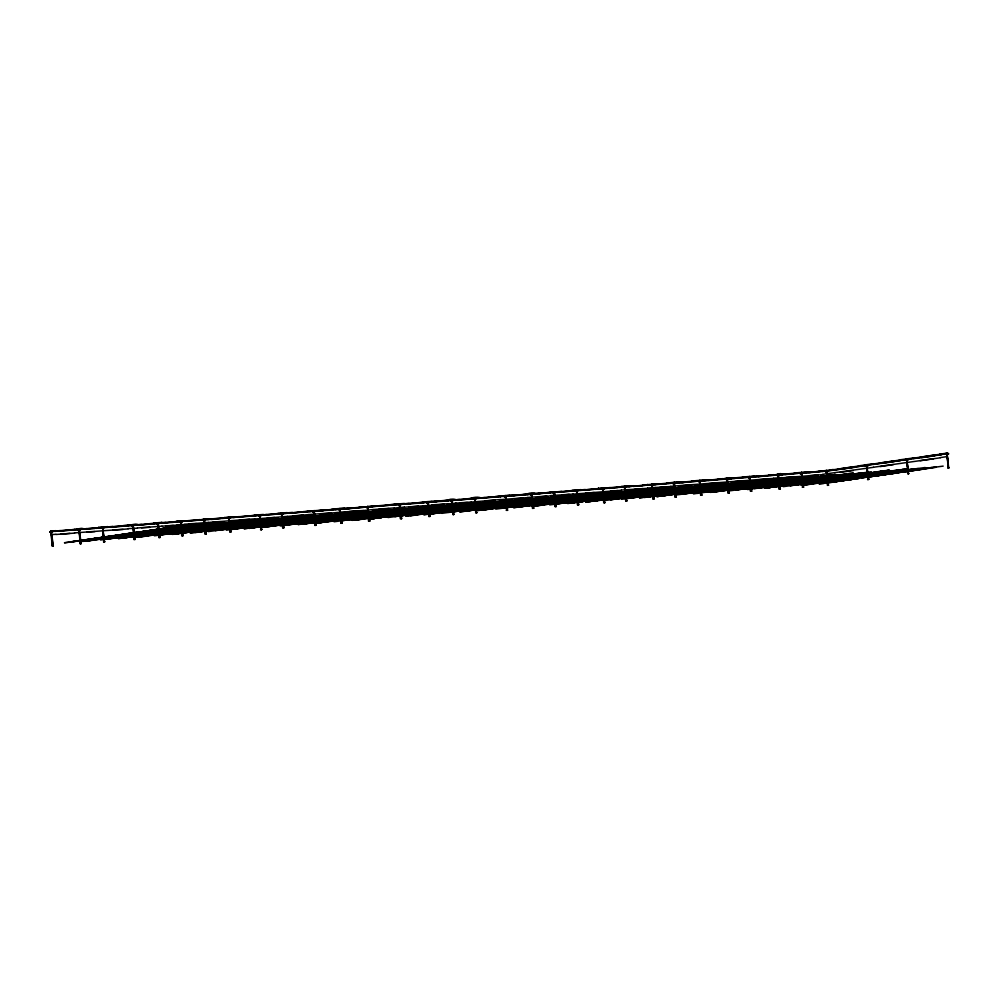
<?xml version="1.0" encoding="UTF-8"?>
<svg xmlns="http://www.w3.org/2000/svg" width="999" height="999" viewBox="0 0 999 999"><rect width="100%" height="100%" fill="white"/><g stroke="black" fill="none" stroke-linecap="round" stroke-linejoin="round"><path stroke-width="1.5" d="M55.894 531.356L55.857 530.681L51.136 531.056L52.023 545.953L53.334 545.816L52.348 545.791L51.011 531.168L52.972 545.729M49.987 532.317C56.031 531.73 48.189 531.58 50.312 532.292M52.135 532.017L52.26 531.268L52.572 531.98M54.895 531.381L98.714 527.622M60.464 530.644L51.011 531.168M59.553 531.143L69.843 530.269M61.538 530.856L50.15 531.568M69.755 529.882L86.913 528.646M74.388 529.32C73.714 530.581 81.106 527.484 83.017 528.558L83.067 529.233M80.045 529.283L80.132 529.82M77.847 529.745L80.457 529.795L78.272 529.707M82.068 529.258L127.997 525.337M86.001 529.07L94.843 528.508M87.987 528.783L70.767 530.132M98.664 527.422L107.73 526.623L107.78 527.31M104.233 541.733L102.66 527.022L103.796 541.77L104.77 541.658M102.685 527.122L104.433 541.708M55.932 534.278L51.249 534.64M95.804 528.371L113.836 526.773M98.801 528.084L98.714 527.335M101.448 528.296C108.304 526.461 99.288 529.445 101.786 527.522M103.534 527.26L103.671 527.584M106.768 527.322L153.908 523.576M112.775 526.448L94.843 528.034M60.589 534.228L69.918 533.391M111.851 527.235L123.014 526.223M127.984 525.037C126.91 526.51 135.539 523.214 137.238 524.325L137.3 525.074M74.513 532.904L128.122 528.921M134.853 539.323L132.892 524.762L134.228 539.385L135.215 539.423L133.903 539.56L133.067 524.65M123.951 526.161L142.432 524.537M134.141 524.862L134.041 525.062M87.05 532.055L94.917 531.618M134.303 525.187L131.868 525.924L134.403 525.174M141.371 524.4L122.889 525.649M136.289 525.224L154.907 523.563M140.447 524.999L149.763 524.025M149.675 523.638L165.672 522.302M153.883 523.226L153.933 523.701M159.803 537.375L157.842 522.814L159.166 537.437L160.152 537.474L158.841 537.612L157.992 522.777M150.687 523.976L166.633 522.639M156.968 523.214L157.043 523.389M158.978 522.927L158.953 523.663L159.091 522.914M112.899 530.032L123.102 529.42M159.241 523.239L156.818 523.976L159.353 523.226M160.876 523.089L200.237 519.605M161.788 522.402L161.888 523.076M164.71 522.927L173.364 522.365M173.314 521.815L188.649 520.704M177.035 521.291L184.827 521.153M180.869 520.991L183.042 535.676L182.055 535.651L181.044 520.991L182.68 535.589M177.16 521.878L177.073 521.203M181.968 521.128L181.843 521.878M128.059 528.633L137.375 528.196M179.658 521.79L182.268 521.84L180.082 521.753M183.804 521.216L224.675 517.782M137.375 527.984L161.963 526.198M141.496 527.797L149.825 527.335M189.66 520.841L174.238 522.052M196.341 520.104L212.337 518.843M204.033 519.18L205.419 533.816L206.206 533.878L205.22 533.841L204.208 519.18L205.844 533.778M196.353 520.467L187.675 521.228M197.402 520.342L213.349 519.18M200.237 519.867L208.192 518.781L208.242 519.455M205.032 519.33L205.007 520.067L205.132 519.318M205.294 519.642L202.859 520.379L205.095 519.505M203.147 519.955L205.394 519.63M207.243 519.468L225.637 517.907M165.784 525.998L173.389 525.486M203.297 520.342L203.022 519.617L203.184 520.354L205.444 520.029M220.604 518.119L239.136 516.645M211.376 519.468L220.604 518.681M224.625 517.569L233.966 516.758L234.003 517.445M228.796 517.17L230.944 531.943L229.957 531.905L228.946 517.245L230.582 531.843M177.198 524.787L184.902 524.487M224.725 518.256L224.663 517.482M227.76 517.682L228.034 518.406L227.834 517.669M229.87 517.382L229.745 518.131L229.77 517.395M184.84 524.2L208.329 522.44M227.56 518.044L230.182 518.094L227.997 518.006M233.004 517.457L278.147 513.523M188.724 524.288L196.428 523.588M238.162 517.182L249.45 516.233M240.097 516.908L221.566 518.543M64.535 542.707L83.142 540.322L64.548 542.832M78.397 540.696C44.718 545.629 117.782 535.377 83.354 540.434M85.415 539.685C50.612 544.63 126.099 534.353 90.385 539.41M92.445 538.661L85.627 539.785L104.221 537.275L92.457 538.798M99.463 537.649L92.645 538.773L111.264 536.401L99.475 537.787M111.451 536.363L118.269 535.239L99.675 537.749L111.264 536.401M113.511 535.614C79.845 540.546 152.909 530.294 118.481 535.352M120.542 534.602L113.724 535.726L132.318 533.216L120.554 534.74M127.572 533.578L120.754 534.702L139.348 532.192L127.585 533.716M134.59 532.567L127.772 533.691L146.366 531.181L134.603 532.704M153.596 530.132L134.803 532.679L160.427 529.145L141.821 531.655M155.669 529.52L148.851 530.644L167.445 528.134L155.682 529.657M162.687 528.508L155.881 529.62L174.475 527.11L162.712 528.633M169.718 527.484C136.051 532.417 209.103 522.165 174.675 527.222M176.748 526.473L169.93 527.597L188.524 525.087M249.363 515.846L267.033 514.572M254.483 515.247L254.533 515.709M176.948 526.573L188.536 525.212M254.533 515.447L225.637 517.819M153.396 530.169L146.578 531.281M208.279 522.452L254.608 518.831M250.449 516.283L268.107 514.797M260.764 514.972L260.627 515.721L260.652 514.985M258.441 515.621L261.064 515.684L258.878 515.596M82.505 541.296L94.281 539.91L82.517 541.433M96.354 539.298L89.548 540.422L108.154 538.036M103.596 538.386L115.36 536.863L96.566 539.398L115.172 537.025M122.402 535.976L110.614 537.362L136.251 533.978M131.481 534.215L124.663 535.339L143.282 532.954M143.469 532.929L131.693 534.315L150.3 531.943M150.499 531.918L138.724 533.304L157.33 530.931M157.517 530.894L145.742 532.292L164.348 529.907M159.59 530.144L152.772 531.268L171.378 528.896M171.578 528.871L159.79 530.257L178.409 527.884M178.596 527.847L166.821 529.233L185.427 526.86M185.627 526.835L173.851 528.221L192.457 525.849M187.687 526.086L180.869 527.21L199.475 524.825M194.718 525.062L187.899 526.186L206.493 523.676L194.917 525.174L199.675 524.8M194.905 525.037L206.493 523.676M212.462 522.427L220.717 521.703M262.475 515.147L318.344 510.726M53.322 545.679L51.224 531.143M263.436 515.222L263.386 514.46L254.483 515.159M266.121 514.997L274.513 514.385M87.275 541.058L94.106 540.072M94.293 540.047L101.124 539.06M115.372 537L122.203 536.013M283.579 527.697L281.618 513.136L282.954 527.759L283.941 527.797L282.63 527.934L281.818 513.099M280.594 514.298C287.425 511.775 278.821 516.458 280.944 513.523M287.125 512.824L287.225 513.149M275.449 514.323L293.519 512.724M278.159 514.073L278.097 513.311L287.175 512.599M100.487 540.022L119.081 537.512L107.305 538.911M119.293 537.624L126.111 536.5L107.492 538.873M126.311 536.613L133.129 535.489L114.523 537.862M128.371 535.851L140.16 534.465L121.553 536.85M135.402 534.84L147.178 533.454L128.571 535.826M147.39 533.553L154.208 532.442L135.602 534.815M154.42 532.542L161.226 531.418L142.62 533.791M156.481 531.793L168.257 530.407L149.65 532.779M163.711 530.881L182.305 528.371L170.529 529.757M182.517 528.483L189.335 527.36L170.729 529.732M184.578 527.722L196.353 526.336L177.747 528.721M191.608 526.71L203.384 525.324L184.778 527.697M198.626 525.699L210.414 524.313L191.796 526.685M198.838 525.799L217.432 523.289L210.614 524.413M224.463 522.277L205.844 524.65M156.668 531.768L175.287 529.383M286.214 513.299L309.553 511.351M292.545 512.387L274.425 513.998M163.699 530.744L175.474 529.358M249.525 519.355L239.261 520.229M80.457 543.568L79.071 528.871M79.895 543.643L81.219 543.643L79.121 528.971M291.583 513.199L303.296 512.025M118.444 538.486L137.05 536.113L118.456 538.623M137.263 536.213L144.081 535.102L125.287 537.637M139.323 535.464C104.508 540.422 180.007 530.132 144.281 535.202M146.341 534.453L139.535 535.576L158.129 533.066L146.353 534.59M153.371 533.441L146.553 534.552L165.16 532.18L153.384 533.566M165.359 532.155L172.178 531.031L153.584 533.541L165.16 532.18M167.42 531.406C132.617 536.363 208.104 526.073 172.39 531.143M174.45 530.394L167.632 531.505L186.226 528.995L174.463 530.519M181.468 529.37L174.65 530.494L193.257 527.984L181.481 529.507M188.499 528.359L181.681 529.482L200.275 526.972L188.511 528.483M195.517 527.335C161.85 532.267 234.915 522.015 200.487 527.072M202.547 526.323L195.729 527.447L214.323 524.937L202.56 526.461M209.578 525.312L202.76 526.423L221.353 523.926L209.59 525.437M216.596 524.288L209.778 525.412L228.371 522.902L216.608 524.425M223.626 523.276L216.808 524.4L242.432 520.866L223.826 523.376L230.644 522.265M235.602 521.853L230.844 522.227L242.432 520.866M303.209 511.638L322.615 510.039M125.474 537.612L132.293 536.488M230.856 522.365L242.445 521.003M235.402 521.89L228.584 523.014M254.708 519.03L287.287 516.396M308.641 511.213L308.591 510.926M314.111 510.589L315.11 525.249L316.096 525.287L313.998 510.614L315.746 525.187M309.653 511.55L335.577 509.115M312.749 511.788C319.58 509.253 310.989 513.948 313.099 511.013M314.835 510.751L315.334 511.438M317.32 510.789L336.576 509.365M103.459 541.808L104.783 541.795M136.413 537.087L148.189 535.701L136.426 537.225M150.262 535.077L143.444 536.201L162.05 533.828M157.293 534.065L150.474 535.189L169.081 532.817M169.281 532.779L157.492 534.165L176.111 531.793M176.299 531.768L164.523 533.154L190.16 529.757M192.42 528.983C141.059 536.488 232.829 523.613 185.602 530.107M204.408 527.697L192.62 529.095L211.239 526.71M211.426 526.685L199.65 528.071L218.257 525.699M213.486 525.936L206.668 527.06L225.287 524.687M225.474 524.65L213.699 526.036L232.305 523.663M232.505 523.638L220.729 525.024L239.335 522.652M239.523 522.627L227.747 524.013L246.353 521.628M241.596 521.865L234.777 522.989L253.384 520.616M248.614 520.854L241.795 521.977L260.389 519.468L248.826 520.966L253.584 520.591M248.813 520.829L260.389 519.468M267.158 518.156L274.588 517.494M141.171 536.85L148.002 535.864M148.202 535.826L155.032 534.84M321.641 510.764L331.268 510.027M331.231 509.365L349.163 507.967M323.576 510.564L304.258 511.888M154.395 535.814L172.989 533.304L161.201 534.69M173.189 533.416L180.007 532.292L161.401 534.665M180.22 532.392L187.038 531.268L168.431 533.653M182.28 531.643L194.056 530.257L175.449 532.629M189.31 530.631L201.086 529.245L182.48 531.618M201.298 529.345L208.117 528.221L189.498 530.594M208.316 528.334L215.135 527.21L196.528 529.582M210.377 527.584L222.165 526.186L203.559 528.571M217.407 526.56L229.183 525.174L210.577 527.547M224.438 525.549L236.214 524.163L217.607 526.535M236.426 524.263L243.232 523.139L224.625 525.524M238.486 523.513L250.262 522.127L231.656 524.5M257.292 521.116L238.674 523.488M252.535 521.478L264.31 520.092L245.704 522.465M264.523 520.204L271.341 519.08L252.735 521.453M278.359 518.056L259.752 520.442M335.577 509.59L335.527 508.828L344.505 508.116L344.555 508.803M340.809 508.716L340.796 509.453L340.921 508.703M338.611 509.365L341.183 509.015M245.504 522.502L257.48 521.078M292.62 516.171L303.321 515.147M343.544 509.028L364.111 507.292M135.202 539.285L133.117 524.75M348.201 508.578L358.516 507.892M172.34 534.278L190.959 531.905L172.352 534.415M186.201 532.267C152.535 537.2 225.587 526.948 191.159 532.005M193.219 531.256C158.416 536.213 233.916 525.924 198.189 530.993M200.25 530.244L193.431 531.368L212.025 528.858L200.262 530.369M214.298 528.209C161.95 535.651 269.305 521.053 207.48 529.333M221.328 527.197C186.513 532.142 262.013 521.853 226.286 526.923M228.346 526.173L221.541 527.297L240.135 524.787L228.359 526.311M235.377 525.162L228.559 526.286L247.153 523.776L235.389 525.299M242.407 524.138L235.589 525.262L254.183 522.752L242.42 524.275M249.425 523.126C215.759 528.046 288.811 517.807 254.395 522.864M256.456 522.115L249.638 523.239L268.232 520.729L256.468 522.24M263.474 521.091L256.656 522.215L275.262 519.705L263.486 521.228M270.504 520.079L263.686 521.203L282.28 518.693L270.517 520.217M277.522 519.068C243.856 523.988 316.92 513.736 282.492 518.793M284.553 518.044L277.734 519.168L296.328 516.658M308.666 514.522L335.701 512.699M350.125 508.491L332.23 509.89M284.765 518.156L296.341 516.795M308.666 514.597L287.237 516.408M358.416 507.43L378.346 505.869M359.39 507.579L379.358 506.018M363.049 506.968L336.538 509.453M207.293 529.358L219.068 527.971L214.31 528.346M363.087 507.142L373.064 506.368M364.011 507.092L394.18 504.32M366.496 507.592C373.364 505.756 364.335 508.728 366.833 506.805M368.581 506.555L369.068 507.242M190.31 532.867L202.098 531.48L190.322 533.004M204.171 530.869L197.352 531.992L215.959 529.62M211.189 529.857L204.383 530.968L222.989 528.596M223.177 528.571L211.401 529.957L230.007 527.584M230.207 527.559L218.431 528.946L244.056 525.549M239.298 525.786L232.48 526.91L251.086 524.537M251.286 524.5L239.498 525.899L258.117 523.513M258.304 523.488L246.528 524.875L265.135 522.502M265.334 522.477L253.559 523.863L272.165 521.49M267.395 521.728L260.577 522.839L279.171 520.329M279.183 520.467L267.607 521.828L286.214 519.455M286.413 519.43L274.625 520.816L293.231 518.431M293.431 518.406L281.656 519.792L300.262 517.42M295.492 517.657L288.674 518.781L307.292 516.408M302.522 516.645L295.704 517.769L314.298 515.259L302.734 516.745L307.48 516.371M302.709 516.608L314.298 515.259M322.677 513.736L331.343 513.149M160.14 537.337L158.054 522.802M195.08 532.629L201.91 531.643M202.11 531.618L208.941 530.631M377.422 506.293L388.986 505.332M335.689 512.612L344.63 511.788M208.292 531.605L226.885 529.095L215.11 530.481M227.098 529.195L233.916 528.071L215.309 530.457M229.37 528.558L247.964 526.048L236.189 527.435M243.207 526.411L254.995 525.024L236.376 527.41M255.195 525.137L262.013 524.013L243.406 526.386M262.225 524.113L269.043 523.001L250.437 525.374M264.285 523.364L276.061 521.977L257.455 524.35M271.316 522.352L283.092 520.966L264.485 523.339M278.334 521.341L290.122 519.942L271.503 522.327M290.322 520.054L297.14 518.931L278.534 521.303M292.382 519.305L304.171 517.919L285.552 520.292M299.413 518.281L311.188 516.895L292.582 519.28M306.443 517.27L318.219 515.884L299.613 518.256M318.431 515.984L325.237 514.872L306.631 517.245M320.691 515.347L332.267 513.848L313.661 516.221M389.91 505.282L410.065 503.696M240.946 527.06L234.128 528.184L241.134 527.035M320.504 515.372L332.267 513.848M180.831 521.016L181.718 535.826L183.042 535.676M349.238 511.563L358.504 510.839M394.28 504.994L394.23 504.233L404.283 503.446L404.333 504.133M400.424 504.058L400.599 504.782L400.512 504.045M398.301 504.695L400.924 504.757L398.738 504.67M403.334 504.145L424.25 502.509M226.261 530.194L244.855 527.684L233.079 529.07M245.067 527.797L251.885 526.673L233.279 529.045M252.098 526.773L258.903 525.661L240.297 528.034M254.158 526.023L265.934 524.637L247.327 527.01M261.176 525.012L272.964 523.626L254.345 525.998M273.164 523.726L279.982 522.602L261.376 524.987M280.195 522.714L287.013 521.59L268.406 523.963M282.255 521.965L294.031 520.579L275.424 522.952M301.261 519.53L296.303 519.93L308.079 518.543L282.455 521.94M296.303 519.93L289.473 520.916M308.291 518.643L315.11 517.532L296.503 519.905M310.352 517.894L322.14 516.508L303.521 518.881M317.382 516.883L329.158 515.496L310.552 517.869M324.4 515.871L336.188 514.473L317.582 516.858M336.388 514.585L343.206 513.461L324.6 515.834M350.237 512.45L331.631 514.822M408.079 503.908L418.569 503.209M344.58 511.925L363.211 510.464M423.276 502.647L423.189 501.973L431.943 501.286L432.005 502.047M289.285 520.941L301.074 519.692M418.469 502.747L435.976 501.186M206.194 533.741L204.108 519.193M373.102 509.565L394.305 507.904M419.48 503.071L436.988 501.51M423.189 502.272L372.053 506.718M428.084 501.685L429.083 516.346L430.07 516.383L427.972 501.698L429.72 516.283M424.163 502.385L447.902 500.124M244.218 528.658L255.994 527.272L244.231 528.796M269.867 525.399L251.061 527.809M265.097 525.636L258.279 526.76L276.885 524.388M277.085 524.363L265.309 525.749L283.916 523.364M284.116 523.339L272.327 524.725L297.964 521.341M293.194 521.578L286.376 522.702L304.995 520.317M305.182 520.292L293.406 521.678L312.013 519.305M312.212 519.28L300.437 520.666L319.043 518.294M319.23 518.256L307.455 519.642L326.061 517.27M321.303 517.507L314.485 518.631L333.092 516.258M333.291 516.233L321.503 517.619L340.122 515.234M340.309 515.209L328.534 516.595L347.14 514.223M361.188 512.187L335.564 515.584L347.34 514.198L342.382 514.597M356.431 512.425L349.613 513.548L368.206 511.038M426.735 502.884C433.591 501.048 424.575 504.02 427.072 502.097M428.821 501.848L429.308 502.534M251.261 527.772L258.067 526.66M342.582 514.572L349.4 513.449M378.421 509.465L389.023 508.528M430.981 501.91L471.103 498.439M248.988 528.421L255.819 527.435M256.006 527.41L263.024 526.261M347.34 514.198L354.17 513.211M435.052 501.798L444.043 501.211M443.943 500.749L459.627 499.525M273.763 525.899C239.535 530.132 288.374 524.238 269.018 526.273M287.824 523.863L269.218 526.373M294.855 522.976L276.248 525.362M290.085 523.214L295.055 522.952L283.279 524.338M297.115 522.202L302.073 521.94L290.297 523.326M315.921 519.805L297.327 522.315M304.345 521.291L323.139 518.756L311.176 520.304M325.212 518.144L330.182 517.869L318.406 519.255M332.242 517.12L337.2 516.858L325.424 518.244M351.049 514.722L332.455 517.232M346.291 515.084L351.261 514.822L339.473 516.208M353.321 514.073L358.279 513.811L346.503 515.197M360.339 513.061L365.309 512.787L353.521 514.185M379.145 510.651L360.552 513.161M374.6 511.126L386.176 509.64L367.582 512.15M394.393 508.104L404.358 507.042M262.2 527.385L386.176 509.64M445.005 500.998L460.651 499.75M450.749 500.998C456.056 499.175 450.399 501.873 450.986 500.424M452.834 499.962L452.897 500.699M273.976 525.998L280.806 525.012M295.055 522.952L301.873 521.828M302.073 521.94L308.903 520.954L304.146 521.191M330.182 517.869L337.013 516.883M337.2 516.858L344.018 515.734M351.261 514.822L358.067 513.698M358.279 513.811L365.097 512.687M365.309 512.787L372.127 511.675M447.989 500.799C447.028 498.813 456.543 498.551 455.831 500.099M454.832 500.124L472.127 498.851M409.153 506.98L418.556 506.231M458.716 500.124L467.307 499.213M280.17 525.986L298.763 523.476L286.988 524.862M298.976 523.576L305.794 522.465L287.175 524.837M305.994 522.564L312.812 521.441L294.205 523.813M308.054 521.815L319.842 520.429L301.223 522.802M315.085 520.804L326.86 519.405L308.254 521.79M327.073 519.517L333.891 518.394L315.284 520.766M334.103 518.506L340.909 517.382L322.302 519.755M336.163 517.744L347.939 516.358L329.333 518.743M343.181 516.733L354.97 515.347L336.351 517.719M350.212 515.721L361.988 514.335L343.381 516.708M362.2 514.435L369.018 513.311L350.399 515.684M364.473 513.786L383.067 511.276L371.291 512.674M378.309 511.65L390.085 510.264L371.478 512.637M390.297 510.377L397.115 509.253L378.509 511.625M404.145 508.229L385.527 510.614M467.295 498.838L485.114 497.527M471.153 498.913C469.88 497.49 480.706 496.178 480.057 498.289L479.957 497.539M357.43 514.672L376.036 512.3L364.46 513.661M468.231 499.15L486.063 497.789M472.04 498.651L500.349 496.241M404.358 507.255L423.351 505.769M261.813 529.395L260.514 529.67L261.825 529.52L260.839 529.495L259.678 514.747L261.276 529.458M432.018 504.882L448.027 503.708M476.123 498.476L473.701 499.213L476.236 498.464M298.127 524.45L309.902 523.064L298.139 524.587M311.975 522.44L305.157 523.563L323.763 521.191M319.006 521.428L312.188 522.552L330.794 520.179M330.994 520.142L319.205 521.528L337.824 519.155M351.873 517.12L326.236 520.516L338.012 519.13L333.067 519.53M347.103 517.357L340.284 518.481L358.891 516.108M359.091 516.083L347.315 517.47L365.921 515.097M366.121 515.059L354.333 516.458L372.952 514.073M373.139 514.048L361.363 515.434L379.97 513.061M375.199 513.299L368.381 514.423L387 512.05M387.187 512.012L375.412 513.399L394.018 511.026M394.218 511.001L382.442 512.387L401.049 510.014M401.236 509.977L389.46 511.376L408.067 508.991M403.309 509.228L396.491 510.352L415.097 507.979M410.327 508.216L403.509 509.34L422.102 506.83M432.08 505.169L423.314 505.856M479.045 498.226L527.31 494.13M333.266 519.505L345.03 517.981M302.884 524.213L309.715 523.226M309.915 523.189L316.745 522.202M338.012 519.13L344.83 518.006M436.039 504.97L444.068 504.333M484.153 497.964L495.317 497.015M495.229 496.64L514.21 495.067M500.299 496.028L509.815 495.204L509.865 495.879M283.928 527.659L281.843 513.124M327.672 521.678C293.444 525.911 342.27 520.029 322.914 522.052M341.72 519.655L323.127 522.165M348.763 518.768L330.157 521.141M343.993 519.005L348.963 518.743L337.175 520.129M351.024 517.994L355.981 517.719L344.205 519.118M369.83 515.584L351.223 518.094M376.86 514.71L358.254 517.082M372.09 514.947L377.06 514.672L365.284 516.058M379.121 513.923L384.078 513.661L372.302 515.047M386.151 512.912L391.108 512.649L379.333 514.035M404.97 510.639L386.351 513.011M400.199 510.876L405.157 510.614L393.381 512M407.217 509.865L412.187 509.59L400.399 510.988M414.248 508.841L419.205 508.578L407.43 509.965M433.054 506.443L414.46 508.953M428.509 506.918L440.072 505.419L421.478 507.929M448.114 503.908L455.919 503.096M496.316 496.978L515.172 495.404M316.109 523.176L440.072 505.419M455.869 503.096L471.228 502.022M504.395 496.066L504.67 496.79L504.47 496.053M506.406 495.779L506.381 496.515L506.518 495.766M327.884 521.79L334.715 520.804M348.963 518.743L355.769 517.619M355.981 517.719L362.812 516.733L358.042 516.97M377.06 514.672L383.878 513.548M384.078 513.661L390.909 512.674M391.108 512.649L397.927 511.525M405.157 510.614L411.975 509.49M412.187 509.59L419.006 508.479M419.205 508.578L426.024 507.455M459.715 503.009L467.42 502.509M506.668 496.091L504.245 496.828L506.78 496.078M508.903 495.816L528.321 494.455M334.066 521.778L352.672 519.268L340.896 520.791M352.872 519.368L359.69 518.244L341.084 520.629M355.144 518.718L373.738 516.221L361.963 517.607M368.993 516.583L380.769 515.197L362.162 517.569M380.981 515.309L387.787 514.185L369.18 516.558M387.999 514.285L394.817 513.161L376.211 515.546M390.06 513.536L401.848 512.15L383.229 514.522M397.09 512.524L408.866 511.138L390.259 513.511M404.12 511.5L415.896 510.114L397.29 512.499M416.108 510.227L422.914 509.103L404.308 511.476M418.169 509.478L429.945 508.091L411.338 510.464M425.187 508.454L436.975 507.067L418.356 509.44M432.217 507.442L443.993 506.056L425.387 508.429M444.205 506.156L451.024 505.032L432.405 507.417M446.478 505.519L458.042 504.02L439.435 506.393M513.286 495.866L522.964 494.855M522.877 494.48L539.198 493.119M527.347 494.517C526.248 493.019 536.126 492.007 535.464 493.968M366.72 517.232L359.902 518.356L366.908 517.207M446.278 505.544L458.042 504.02M531.568 493.606L532.467 508.416L533.778 508.266L532.792 508.241L531.456 493.618L533.429 508.179M530.756 494.755C528.658 494.018 536.513 494.18 530.432 494.78M532.704 493.718L532.667 494.068M313.973 510.589L314.785 525.424L316.096 525.287M528.321 494.38L550.499 492.32M352.023 520.229L363.811 518.843L352.035 520.367M365.884 518.231L359.066 519.355L377.672 516.982M372.902 517.22L366.096 518.331L384.702 515.959M384.89 515.934L373.114 517.32L391.72 514.947M391.92 514.922L380.144 516.308L405.769 512.912M401.011 513.149L394.193 514.273L412.799 511.9M412.999 511.863L401.211 513.261L419.83 510.876M420.017 510.851L408.241 512.237L426.835 509.727M426.848 509.865L415.272 511.226L433.878 508.853M429.108 509.09L422.29 510.202L440.896 507.829M441.096 507.804L429.32 509.19L447.927 506.818M448.126 506.793L436.338 508.179L454.945 505.794M455.144 505.769L443.369 507.155L461.975 504.782M457.205 505.019L450.387 506.143L469.006 503.771M464.235 504.008L457.417 505.132L476.011 502.622M485.189 500.936L495.342 500.149M534.502 494.105L572.889 490.484M356.793 519.992L363.624 519.005M363.823 518.981L370.654 517.994M538.236 493.731L546.753 492.994M540.222 493.531L523.926 494.905M550.412 492.12L558.016 491.995M500.424 499.612L527.422 497.627M381.581 517.47L370.005 518.968L395.629 515.434M402.672 514.56L384.053 516.933M397.902 514.797L402.859 514.522L391.084 515.921M404.92 513.773L409.89 513.511L398.114 514.897M423.726 511.376L405.132 513.886M430.769 510.489L412.162 512.862M425.999 510.726L430.969 510.464L419.18 511.85M433.029 509.715L437.987 509.453L426.211 510.839M440.047 508.691L445.017 508.429L433.229 509.815M458.866 506.431L440.259 508.803M454.095 506.668L459.065 506.393L447.29 507.792M461.126 505.644L466.083 505.382L454.308 506.768M486.95 502.222L468.169 504.77L479.932 503.246M482.405 502.709L493.981 501.211L475.387 503.721M550.536 492.707L550.449 492.032M553.184 492.257L553.458 492.982L553.259 492.245M341.221 523.189L339.822 508.578L341.995 523.264L341.009 523.226L339.86 508.491L341.633 523.164M370.005 518.968L493.981 501.211M555.456 492.27L553.021 493.007L555.556 492.27M561.663 491.371L546.703 492.719M381.793 517.582L376.823 517.844L388.798 516.421M402.859 514.522L409.677 513.411M409.89 513.511L416.72 512.524L411.95 512.762M430.969 510.464L437.774 509.34M437.987 509.453L444.817 508.454M445.017 508.429L451.835 507.305M459.065 506.393L465.884 505.282M466.083 505.382L472.902 504.258M557.055 492.345L573.913 490.896M560.751 491.97L569.193 491.246M562.674 491.695L547.714 492.857M514.273 498.851L523.026 498.164M569.105 490.859L585.389 489.51M576.585 489.985L578.733 504.757L577.747 504.732L576.735 490.072L578.371 504.67M387.974 517.557L406.568 515.047L394.805 516.57M406.78 515.159L413.598 514.035L394.992 516.408M413.811 514.135L420.616 513.024L402.01 515.397M415.871 513.386L427.647 512L409.041 514.373M422.889 512.375L434.677 510.988L416.059 513.361M434.877 511.088L441.695 509.965L423.089 512.35M448.913 508.928L443.968 509.328L455.744 507.942L430.119 511.326M443.968 509.328L437.137 510.314M450.999 508.304L462.774 506.918L444.168 509.303M458.017 507.292L469.792 505.906L451.186 508.279M470.005 506.006L476.823 504.895L458.216 507.267M472.065 505.257L483.853 503.871L465.234 506.243M479.095 504.245L490.871 502.859L472.265 505.232M486.113 503.234L497.902 501.835L479.295 504.22M498.101 501.948L504.92 500.824L486.313 503.196M511.95 499.812L493.344 502.185M572.939 490.959L572.852 490.272L580.981 489.647L581.031 490.322M448.726 508.953L441.908 510.077M573.913 490.809L598.538 488.561M575.549 490.509L575.824 491.233L575.624 490.497M577.822 490.521L575.387 491.258L577.922 490.521M580.032 490.334L599.462 488.686M369.83 521.078L367.707 506.306L368.519 521.228L369.83 521.078L368.843 521.053L367.52 506.431L369.48 520.991M405.931 516.021L417.707 514.635L405.944 516.158M419.78 514.023L412.974 515.134L431.58 512.762M426.81 512.999L419.992 514.123L438.598 511.75M438.798 511.725L427.023 513.111L445.629 510.726M445.829 510.701L434.041 512.087L459.677 508.703M454.907 508.941L448.089 510.064L466.708 507.679M466.895 507.654L455.119 509.04L473.726 506.668M473.926 506.643L462.15 508.029L480.756 505.656M480.944 505.619L469.168 507.005L487.774 504.632M483.017 504.87L476.198 505.993L494.805 503.621M490.247 503.958L502.01 502.435L483.216 504.982L495.005 503.596L490.047 503.996M509.053 501.56L497.277 502.947L515.884 500.574M511.113 500.811L504.295 501.935L522.902 499.55M518.144 499.787L511.326 500.911L529.92 498.401M584.465 490.297L594.143 489.385M586.401 490.022L570.154 491.108M594.118 489.011L610.252 487.562M539.273 496.903L546.828 496.116M410.701 515.784L417.532 514.797M417.719 514.772L424.55 513.786M495.005 503.596L501.835 502.597M502.022 502.572L508.853 501.585M598.501 488.573L606.618 488.111M550.574 495.616L573.014 494.068M595.142 489.348L611.213 488.012M603.771 488.174C595.716 490.696 609.215 488.136 602.022 488.424M423.901 514.622L435.676 513.236L423.913 514.747M437.749 512.612L430.944 513.736L449.55 511.363M444.78 511.6L437.962 512.724L456.568 510.339M456.768 510.314L444.992 511.7L463.598 509.328M463.798 509.303L452.01 510.689L470.804 508.154M477.647 507.292L459.041 509.665L470.616 508.316M472.877 507.529L466.058 508.653L484.677 506.281M484.865 506.256L473.089 507.642L491.695 505.269M491.895 505.232L480.119 506.618L498.726 504.245M498.913 504.22L487.137 505.606L505.744 503.234M500.986 503.471L494.168 504.595L512.774 502.21M512.974 502.185L501.186 503.571L519.792 501.198M519.992 501.173L508.216 502.559L526.823 500.187M527.022 500.149L515.234 501.535L533.853 499.163M529.083 499.4L522.265 500.524L540.871 498.151M536.101 498.389L529.295 499.512L547.889 497.002M605.606 488.336L655.769 484.353M428.671 514.385L435.502 513.399M435.689 513.361L442.52 512.375M561.788 495.142L569.268 494.368M617.532 487.075L633.965 485.714M621.178 486.588L621.316 487.25M401.685 518.593L399.513 503.908L400.374 518.731L401.685 518.593L400.699 518.568L399.363 503.933L401.323 518.506M609.34 488.361L617.657 487.562M621.266 486.7L599.462 488.611M618.543 487.412L634.977 486.038M624.038 486.713L624.125 487.45L626.273 487.15L623.701 487.487L625.948 487.175L625.786 486.451M441.883 513.349L460.477 510.839L448.713 512.362M460.689 510.939L467.507 509.827L448.888 512.2M469.767 509.178L481.555 507.792L462.937 510.164M476.798 508.166L488.573 506.768L469.967 509.153M488.786 506.88L495.604 505.756L476.998 508.129M495.816 505.869L502.622 504.745L484.016 507.117M497.877 505.107L509.652 503.721L491.046 506.106M504.895 504.095L516.683 502.709L498.064 505.082M512.137 503.184L530.744 500.811L523.913 501.798M525.973 501.048L537.749 499.662L519.143 502.035M533.004 500.037L544.78 498.638L526.173 501.023M540.022 499.013L551.798 497.627L533.191 499.999M552.01 497.739L558.828 496.615L540.222 498.988M565.859 495.591L547.24 497.977M505.094 504.07L523.701 501.698L512.112 503.046M628.471 486.55L648.526 485.064M467.707 509.927L474.537 508.941L455.919 511.176M629.47 486.538L629.42 485.851L621.166 486.501M585.501 493.281L594.28 492.507M459.84 511.813L478.446 509.44L459.852 511.938M473.688 509.802C440.022 514.735 513.074 504.483 478.658 509.54M480.731 508.928L473.901 509.915L499.525 506.381L480.919 508.891L492.694 507.367M494.767 506.755L487.949 507.879L506.555 505.506L494.78 506.893M506.755 505.469L513.573 504.358L494.98 506.868L506.555 505.506M508.816 504.72C474.013 509.677 549.5 499.388 513.773 504.458M515.846 503.708L509.028 504.832L527.622 502.322L515.859 503.846M522.864 502.697L516.046 503.808L534.665 501.436L522.877 502.822M529.895 501.673L523.076 502.797L541.67 500.287L529.907 501.81M536.913 500.661C502.11 505.606 577.609 495.329 541.883 500.399M543.943 499.65L537.125 500.761L555.719 498.251L543.956 499.775M550.961 498.626L544.155 499.75L562.762 497.377L550.986 498.763M557.991 497.614L551.173 498.738L569.767 496.228L558.004 497.739M565.022 496.59C531.343 501.523 604.407 491.271 569.979 496.328M572.24 495.554L583.816 494.193L565.222 496.703L583.816 494.193M572.252 495.679L583.841 494.33M621.39 490.284L572.976 494.155M651.922 484.19L652.822 499.001L654.133 498.863L653.146 498.838L651.81 484.215L653.771 498.776M492.495 507.405L485.676 508.528M643.006 485.664L632.991 486.438M643.943 485.427L660.401 484.053M647.564 485.202L647.464 484.44M648.526 484.977L670.554 482.854M650.948 484.615L651.223 485.339L651.023 484.602M652.959 484.315L652.934 485.064L653.059 484.315M650.749 484.965L653.371 485.027L651.186 484.94M659.39 483.728L642.969 485.002M654.795 484.702L695.554 480.894M477.809 510.402L489.585 509.015L477.822 510.539M491.658 508.404L484.84 509.527L503.446 507.142M498.701 507.517L491.87 508.503L510.477 506.131M510.676 506.106L498.888 507.492L517.507 505.119M517.694 505.082L505.919 506.481L531.555 503.084M526.785 503.321L519.967 504.445L538.573 502.072M534.015 502.41L545.779 500.886L526.997 503.421L538.773 502.035L533.828 502.435M552.822 500.012L541.046 501.398L559.652 499.013M554.882 499.25L548.064 500.374L566.683 498.002M566.87 497.977L555.094 499.363L573.701 496.99M573.901 496.953L562.112 498.351L580.731 495.966M580.918 495.941L569.143 497.327L587.749 494.955M582.979 495.192L576.173 496.316L594.78 493.943M590.009 494.18L583.191 495.292L601.785 492.782M610.314 491.258L617.694 490.584M658.466 484.34L666.907 483.716M666.82 483.141L682.779 481.893M670.466 482.729L670.604 483.404L670.466 482.654L678.496 482.017L678.558 482.779M453.334 514.56L451.948 499.725L453.534 514.435M482.567 510.164L489.398 509.178M489.597 509.153L496.428 508.166M538.773 502.035L545.604 501.048M545.791 501.023L552.622 500.037M676.011 497.027L674.05 482.467L675.386 497.102L676.348 496.99M452.772 514.51L453.521 514.448M667.794 483.566L683.791 482.417M673.026 483.628C679.857 481.106 671.253 485.789 673.363 482.854M675.112 482.592L675.249 482.917M495.779 509.14L514.385 506.63M502.609 508.141L521.403 505.606L502.797 507.979M523.676 504.97L535.452 503.571L516.845 505.956M530.706 503.946L542.482 502.559L523.876 504.932M542.694 502.672L549.5 501.548L530.894 503.921M549.712 501.648L556.53 500.524L537.924 502.909M551.773 500.899L563.561 499.512L544.942 501.885M558.803 499.887L570.579 498.501L551.972 500.874M565.834 498.863L577.609 497.477L559.003 499.85M577.822 497.589L584.627 496.466L566.021 498.838M579.882 496.84L591.658 495.442L573.051 497.827M586.9 495.816L598.688 494.43L580.069 496.803M594.143 494.905L612.737 492.395L594.118 494.78M619.755 491.383L601.148 493.756M587.1 495.791L605.706 493.419M677.534 482.929L722.664 478.858M521.615 505.719L528.446 504.732L509.827 506.968M634.028 489.485L643.044 488.598M681.855 482.692L691.32 481.705M691.233 481.318L708.89 479.97M695.479 480.781L695.604 481.368M474.887 497.939L475.724 512.849L477.035 512.712L476.048 512.674L474.725 498.051L476.685 512.612M647.639 488.324L621.291 490.084M513.736 507.592L532.342 505.219L513.748 507.729M527.597 505.594C493.918 510.514 566.982 500.274 532.554 505.332M534.627 504.707C502.485 509.14 571.703 499.8 539.585 504.308M541.645 503.558L534.827 504.682L553.421 502.172L541.658 503.696M567.682 500.249L574.5 499.125L548.876 502.647L567.469 500.137L560.664 501.261M569.742 499.5L562.924 500.624L581.53 498.114L569.755 499.625M576.773 498.476L569.954 499.6L588.548 497.09L576.785 498.613M583.791 497.465L576.985 498.588L595.579 496.078L583.803 497.602M590.821 496.453C557.155 501.373 630.207 491.121 595.779 496.178M597.852 495.429L591.033 496.553L609.627 494.043L597.864 495.566M604.87 494.418L598.051 495.541L616.658 493.156L604.882 494.555M611.9 493.394L605.082 494.517L623.676 492.007L611.912 493.531M618.918 492.382C584.115 497.34 659.602 487.05 623.888 492.12M625.948 491.371L619.13 492.482L637.737 490.109M692.245 481.655L709.964 480.182M695.466 480.694L704.37 479.995L704.42 480.756M555.906 501.635L562.724 500.511M698.925 480.856C696.428 482.779 705.456 479.795 698.588 481.63M553.621 502.147L560.451 501.161L541.858 503.671L553.633 502.285M626.136 491.333L637.724 489.985M655.794 487.475L670.679 486.513M703.446 480.819L745.791 476.848M704.407 480.681L704.32 480.007M659.502 487.5L666.907 486.813M708.029 480.569L718.156 479.795M531.705 506.193L543.481 504.807L531.718 506.331M545.566 504.183L538.748 505.307L557.355 502.934M552.597 503.309L545.766 504.295L564.385 501.923M564.572 501.885L552.797 503.284L571.403 500.899M585.451 498.876L559.827 502.26L571.603 500.874M580.694 499.113L573.876 500.224L592.482 497.852M592.682 497.827L580.894 499.213L599.5 496.84M599.7 496.815L587.924 498.201L606.53 495.816M606.73 495.791L594.942 497.177L613.561 494.805M608.791 495.042L601.972 496.166L620.579 493.793M627.609 492.769L609.003 495.154L620.779 493.756L615.834 494.155M634.827 491.733L623.051 493.119L641.658 490.746M636.887 490.984L630.069 492.095L648.688 489.722M643.918 489.96L637.1 491.083L655.694 488.573M718.069 479.145L734.64 477.847M722.614 478.571C721.565 480.007 729.233 476.848 730.931 477.922L730.981 478.683L730.931 477.922M616.021 494.13L634.627 491.758M670.591 486.313L773.601 478.396M506.818 510.239L505.457 495.541L507.579 510.314L506.593 510.289L505.594 495.629L507.23 510.227M536.475 505.956L543.306 504.97M543.506 504.945L550.324 503.946M620.779 493.756L627.597 492.644M727.16 478.309L728.009 493.131L729.32 492.994L728.346 492.957L727.01 478.334L728.97 492.894M719.068 479.657L735.701 478.246M725.986 479.495C732.854 477.659 723.825 480.631 726.323 478.721M728.071 478.459L728.558 479.145M549.687 504.92L568.281 502.41L556.518 503.933M568.493 502.522L575.312 501.398L556.705 503.771M577.584 500.749L589.36 499.363L570.754 501.735M584.615 499.875L596.391 498.351L577.772 500.724M596.59 498.451L603.408 497.327L584.802 499.712M603.621 497.44L610.439 496.316L591.833 498.688M605.681 496.69L617.457 495.304L598.851 497.677M612.712 495.666L624.487 494.28L605.881 496.665M619.73 494.655L631.505 493.269L612.899 495.641M631.718 493.369L638.536 492.257L619.929 494.63M633.778 492.619L645.566 491.233L626.947 493.606M640.809 491.608L652.584 490.222L633.978 492.594M647.827 490.596L659.615 489.198L641.008 491.583M659.815 489.31L666.633 488.186L648.026 490.559M673.663 487.175L655.057 489.547M682.904 485.664L691.395 484.815M733.716 478.459L742.132 477.809M742.12 477.447L759.165 476.011M575.524 501.498L582.33 500.387L563.723 502.759M746.802 477.172L729.957 478.746M748.726 476.96C746.216 478.883 755.244 475.911 748.376 477.747M750.649 476.685L750.524 477.435M754.307 476.311L754.42 476.848M533.766 508.141L531.605 493.581M567.644 503.384L586.251 501.011L567.657 503.521M581.493 501.386C547.827 506.306 620.891 496.053 586.463 501.111M588.536 500.499C556.393 504.932 625.611 495.579 593.481 500.099M595.554 499.35L588.736 500.474L607.33 497.964L595.566 499.488M614.56 497.052L621.378 495.929L595.754 499.45L614.348 496.94M616.62 496.303C581.818 501.248 657.317 490.959 621.59 496.028M623.651 495.279L616.833 496.403L635.426 493.893L623.663 495.417M630.669 494.268L623.863 495.392L642.469 493.019L630.694 494.405M637.712 493.381L656.505 490.846L630.881 494.368L649.475 491.858M651.748 491.221L644.929 492.345L663.523 489.835L651.76 491.358M658.778 490.197L651.96 491.321L670.566 488.948L658.791 490.334M665.796 489.185L658.99 490.309L677.584 487.799L665.809 489.323M672.827 488.174C638.024 493.119 713.511 482.829 677.784 487.899M679.857 487.15L673.039 488.274L691.645 485.901M745.928 477.51L745.828 476.76L754.357 476.098M748.613 477.16L748.701 477.722M637.911 493.356L644.73 492.232M680.044 487.125L691.633 485.764M753.408 476.998L797.614 472.927M709.065 483.628L718.219 482.829M760.164 476.261L743.131 477.784M758.241 476.723L768.731 475.649M768.643 475.274L786.001 473.826M773.388 474.612C772.839 476.885 780.094 472.34 782.105 473.926L782.155 474.687M585.614 501.985L597.215 500.749M599.462 499.975L592.657 501.098L611.263 498.726M606.493 498.963L599.675 500.087L618.269 497.577M618.281 497.702L606.705 499.063L625.312 496.69M625.511 496.665L613.723 498.051L639.36 494.655M634.59 494.892L627.772 496.016L646.39 493.643M646.578 493.618L634.802 495.005L653.408 492.619M653.608 492.594L641.833 493.981L660.439 491.608M660.626 491.583L648.851 492.969L667.457 490.596M662.699 490.834L655.881 491.958L674.487 489.572M674.687 489.547L662.899 490.934L681.505 488.561M681.705 488.536L669.929 489.922L688.536 487.549M688.736 487.512L676.947 488.898L695.566 486.525M690.796 486.763L683.978 487.887L702.584 485.514M709.602 484.365L691.008 486.875L709.602 484.365L698.026 485.851M554.22 491.733L555.057 506.643L556.368 506.505L555.382 506.468L554.045 491.845L556.018 506.406M597.402 500.724L604.233 499.737M769.692 475.699L787.012 474.163M777.022 475.512C783.878 473.676 774.862 476.648 777.359 474.725M779.108 474.463L779.27 475.187M734.789 481.53L742.282 480.944M603.596 500.711L622.19 498.201L610.426 499.725M622.402 498.301L629.22 497.19L610.601 499.562M631.48 496.54L643.269 495.154L624.65 497.527M638.523 495.654L650.287 494.13L631.68 496.515M650.499 494.243L657.317 493.119L638.711 495.492M659.79 492.582L678.396 490.072L666.608 491.458M673.638 490.447L685.414 489.06L666.808 491.433M685.626 489.16L692.444 488.036L673.826 490.409M687.687 488.411L699.462 487.025L680.856 489.398M694.717 487.4L706.493 486.001L687.886 488.386M701.735 486.376L713.511 484.99L694.904 487.362M713.723 485.102L720.541 483.978L701.935 486.351M727.572 482.954L708.953 485.339M781.193 474.825L822.427 471.066M652.759 493.469L671.365 491.083L659.777 492.445M576.523 490.084L577.422 504.895L578.733 504.757M629.42 497.29L636.238 496.166L617.632 498.538M657.529 493.231L664.347 492.232L645.729 494.48M801.473 472.415L802.609 487.15L803.596 487.187L801.61 472.502L803.246 487.087M793.73 473.788L785.027 474.55M805.606 472.09L805.706 472.839L805.606 472.09L797.527 472.727L797.664 473.389M800.261 473.688C807.092 471.166 798.488 475.849 800.599 472.914M802.347 472.652L802.484 472.977M621.565 499.3L640.159 496.79M628.396 498.314L647.177 495.779L628.571 498.151M649.45 495.129L661.238 493.743L642.619 496.128M656.493 494.255L668.256 492.732L649.65 495.104M668.468 492.832L675.287 491.72L656.668 494.093M677.559 491.071L689.335 489.685L670.729 492.057M684.577 490.059L696.353 488.661L677.747 491.046M691.608 489.035L703.383 487.649L684.777 490.022M703.596 487.762L710.414 486.638L691.795 489.011M705.656 487L717.432 485.614L698.825 487.999M712.674 485.989L724.462 484.602L705.856 486.975M719.917 485.077L738.523 482.704L719.904 484.94M745.529 481.555L726.922 483.928M804.694 472.777L827.634 470.666M809.864 471.965L793.718 473.414M712.874 485.964L731.48 483.591M759.277 479.695L768.805 478.771M647.389 495.891L654.208 494.767L635.601 497.14M675.486 491.82L682.317 490.834L663.698 493.069M810.813 472.402L794.692 473.563M808.89 472.764L818.256 471.778M822.327 470.866L826.535 470.541M604.67 502.609L602.709 488.049L604.045 502.672L605.019 502.709L603.696 502.709L602.822 488.036M833.253 470.167L833.203 469.493L826.385 470.566L828.146 485.302L826.61 470.554M900.199 460.564L900.049 459.815L913.511 457.954M948.675 467.719L947.052 453.121L940.171 454.095L940.321 454.77L940.221 454.008L940.309 454.682M639.522 497.764L651.298 496.378L639.535 497.902M653.371 495.766L646.553 496.89L665.159 494.505M660.414 494.88L653.583 495.866L672.19 493.494M672.389 493.469L660.601 494.855L679.22 492.482M700.287 489.435L674.65 492.819L693.269 490.447M700.486 489.398L688.711 490.784L707.317 488.411M707.504 488.386L695.729 489.772L714.335 487.4M714.535 487.362L702.759 488.761L721.365 486.376M716.595 486.613L709.777 487.737L728.396 485.364M728.583 485.339L716.807 486.725L735.414 484.353M735.614 484.315L723.838 485.701L742.444 483.329M742.632 483.304L730.856 484.69L749.462 482.317M744.692 482.554L737.886 483.678L756.493 481.293M751.723 481.543L744.904 482.654L763.498 480.144M833.278 469.767L860.027 465.821M865.471 465.109L865.184 465.472M873.401 463.973L900.149 460.015M913.511 458.166L940.259 454.22M945.516 453.521L945.466 454.27M681.68 491.808L688.511 490.821M822.464 471.453L822.364 470.779M825.311 471.103L833.253 469.955M839.909 468.831L853.358 466.895M898.825 460.676L913.548 458.341M933.566 455.182L920.216 457.205M644.28 497.527L651.111 496.54M651.311 496.515L658.141 495.529M679.407 492.445L667.632 493.843L686.238 491.458L681.48 491.833M782.18 477.809L822.539 474.65M827.946 471.378L825.324 471.328L948.288 453.409M833.266 470.242L861.363 466.058M867.944 465.259L867.919 464.922M908.466 459.415L905.231 459.69M948.176 453.658L948.376 454.046M786.076 477.422L793.805 476.898M854.657 467.345L841.27 469.205M881.38 463.399L894.842 461.538M921.565 457.667L934.952 455.731M948.263 453.658L945.379 454.283L945.591 453.509M626.685 500.886L624.725 486.326L626.048 500.949L627.035 500.986L625.711 500.986L624.837 486.313M669.068 495.005C634.902 499.3 683.603 493.181 664.323 495.504M683.116 492.969L664.522 495.479M685.389 492.332L690.346 492.057L678.571 493.444M692.432 491.446L697.377 491.046L685.601 492.432M711.213 488.911L692.619 491.421M713.486 488.261L718.456 487.999L706.68 489.385M720.516 487.25L725.474 486.975L713.698 488.374M727.547 486.226L732.504 485.964L720.729 487.35M746.353 483.966L727.747 486.338M748.613 483.179L741.608 484.328L760.414 481.93M755.644 482.167L760.601 481.905L748.825 483.291M774.45 479.757L755.856 482.267M769.904 480.244L781.468 478.746L762.874 481.256M657.492 496.503L781.468 478.746M669.28 495.104L676.098 493.993M671.553 494.468L690.147 491.958M690.346 492.057L697.165 490.934M697.377 491.046L704.195 489.922M699.65 490.397L718.256 488.024M718.456 487.999L725.274 486.875M725.474 486.975L732.304 485.989M732.504 485.964L739.322 484.84M760.601 481.905L767.419 480.781M675.461 495.092L694.055 492.582L682.292 494.105M694.268 492.694L701.086 491.57L682.479 493.943M703.571 491.033L722.165 488.523L710.401 490.034M722.377 488.623L729.183 487.5L710.576 489.872M731.455 486.863L743.244 485.477L724.625 487.849M738.498 485.976L750.261 484.453L731.655 486.825M745.504 484.827L757.292 483.441L738.673 485.814M757.492 483.541L764.31 482.417L745.704 484.802M759.565 482.792L771.34 481.406L752.734 483.778M766.583 481.78L778.358 480.394L759.752 482.767M773.613 480.756L785.389 479.37L766.782 481.743M785.601 479.483L792.419 478.359L773.8 480.731M799.437 477.335L780.831 479.72M696.528 491.908L715.134 489.535L703.558 490.896M809.977 475.736L818.281 474.912M701.298 491.67L708.116 490.546L689.497 492.932M729.395 487.612L736.213 486.488L717.607 488.861M654.12 498.738L651.985 484.09M822.489 474.363L873.426 467.332M946.965 456.618L940.259 457.592M693.418 493.556L705.019 492.332M707.28 491.545L700.461 492.669L719.068 490.297M714.31 490.671L707.479 491.658L726.098 489.285M726.285 489.248L714.51 490.646L733.116 488.261M747.165 486.238L721.54 489.622L733.316 488.236M742.419 486.6L735.589 487.587L754.195 485.214M754.395 485.189L742.607 486.575L761.226 484.203M782.292 481.156L756.655 484.54L768.443 483.154L763.486 483.553M782.492 481.118L770.716 482.517L789.322 480.132M789.51 480.107L777.734 481.493L796.34 479.12M796.54 479.095L784.764 480.482L803.371 478.109M798.601 478.346L791.782 479.458L810.401 477.085M805.631 477.322L798.813 478.446L817.407 475.936M940.296 457.792L873.351 467.257M763.686 483.528L770.504 482.405M840.022 472.377L853.333 470.554M705.219 492.307L712.037 491.308M761.413 484.178L749.637 485.564L768.243 483.179M768.443 483.154L775.261 482.03M674.213 482.355L675.049 497.265L676.36 497.127M722.976 490.796C688.798 495.092 737.512 488.973 718.231 491.296M739.297 488.111L744.255 487.849L732.479 489.235M746.328 487.237L751.285 486.838L739.497 488.224M765.122 484.69L746.528 487.2M767.394 484.053L772.352 483.778L760.576 485.177M774.437 483.166L779.382 482.767L767.607 484.153M781.443 482.017L786.413 481.755L774.625 483.141M800.261 479.745L781.655 482.117M795.491 479.982L800.461 479.72L788.673 481.106M802.522 478.971L807.479 478.708L795.704 480.094M809.54 477.947L814.51 477.684L802.734 479.07M828.358 475.686L809.752 478.059M823.8 476.024L835.376 474.537L816.782 477.047M711.4 492.282L835.376 474.537M723.176 490.896L729.994 489.772M725.262 490.284L744.043 487.737M744.255 487.849L751.073 486.725M751.285 486.838L758.104 485.714M753.558 486.188L772.165 483.816M772.352 483.778L779.17 482.667M779.382 482.767L786.213 481.78M786.413 481.755L793.218 480.631M800.461 479.72L807.279 478.596M807.479 478.708L814.31 477.709M814.51 477.684L821.328 476.56M729.37 490.884L747.964 488.374L736.201 489.897M748.176 488.474L754.994 487.35L736.388 489.735M757.267 486.713L769.043 485.327L750.436 487.699M764.297 485.826L776.061 484.303L757.454 486.688M776.273 484.415L783.091 483.291L764.485 485.664M785.576 482.754L804.17 480.244L792.407 481.768M799.412 480.619L811.188 479.22L792.582 481.605M811.4 479.333L818.218 478.209L799.612 480.581M813.461 478.583L825.236 477.197L806.63 479.57M820.491 477.559L832.267 476.173L813.661 478.558M827.509 476.548L839.297 475.162L820.679 477.534M839.497 475.262L846.315 474.15L827.709 476.523M853.346 473.126L834.739 475.499M701.36 495.079L699.775 480.357L700.611 495.267L701.922 495.129M778.533 483.628L797.14 481.256M755.194 487.462L762.012 486.338L743.406 488.711M783.303 483.391L790.122 482.28L771.503 484.652M785.564 482.617L797.339 481.231M747.327 489.348L758.928 488.111M761.176 487.337L754.37 488.461L772.976 486.088M768.206 486.326L761.388 487.45L779.994 485.064M780.194 485.039L768.418 486.426L787.025 484.053M787.224 484.028L775.436 485.414L801.073 482.017M796.303 482.255L789.485 483.379L808.104 481.006M808.291 480.981L796.515 482.367L815.122 479.982M815.321 479.957L803.546 481.343L822.152 478.971M822.339 478.946L810.564 480.332L829.17 477.959M824.412 478.196L817.594 479.32L836.2 476.935M836.4 476.91L824.612 478.296L843.218 475.924M843.418 475.899L831.643 477.285L850.249 474.912M850.449 474.875L838.661 476.261L857.267 473.751M852.509 474.125L845.691 475.249L864.297 472.877M859.527 473.114L852.721 474.238L871.315 471.728M759.115 488.086L765.946 487.1M729.307 492.857L727.21 478.296M776.872 486.575C742.707 490.884 791.42 484.752 772.14 487.087M790.933 484.552L772.327 487.05M804.982 482.517L786.388 485.027M800.236 483.017L805.182 482.617L793.406 484.003M821.303 479.832L826.26 479.57L814.485 480.956M828.333 478.958L833.291 478.558L821.503 479.945M835.351 477.809L840.309 477.534L828.533 478.921M849.4 475.774L854.357 475.512L842.582 476.898M856.43 474.762L861.388 474.488L849.612 475.874M863.448 473.738L868.418 473.476L856.63 474.862M882.267 471.466L863.66 473.851M877.709 471.815L889.285 470.317L870.678 472.827M765.309 488.074L889.285 470.317M777.085 486.688L783.903 485.564M779.357 486.038L797.951 483.528M805.182 482.617L812 481.493M800.436 482.992L819.217 480.457M826.26 479.57L833.079 478.446M833.291 478.558L840.122 477.572M840.309 477.534L847.127 476.423M835.564 477.909L854.17 475.536M854.357 475.512L861.175 474.388M861.388 474.488L868.218 473.501M868.418 473.476L875.224 472.352M750.386 491.246L749.562 476.473L751.723 491.246L750.961 491.296M783.278 486.663L801.872 484.153L790.109 485.676M802.085 484.265L808.89 483.141L790.284 485.514M811.163 482.492L822.951 481.106L804.332 483.491M818.206 481.618L829.969 480.094L811.363 482.467M830.181 480.194L837 479.083L818.381 481.456M839.272 478.434L851.048 477.047L832.442 479.42M846.303 477.547L858.066 476.024L839.46 478.409M853.321 476.398L865.097 475.012L846.49 477.385M867.582 474.475L886.175 471.965L874.387 473.351M881.418 472.34L893.193 470.954L874.587 473.326M893.406 471.053L900.224 469.93L881.618 472.302M907.242 468.918L888.635 471.291M860.539 475.362L879.145 472.977M809.103 483.254L815.921 482.13L797.314 484.503M837.199 479.183L844.018 478.059L825.411 480.432M865.309 475.124L872.139 474.125L853.508 476.373M867.569 474.338L879.345 472.952M801.235 485.127L813.011 483.741L801.248 485.264M815.084 483.129L808.266 484.253L826.872 481.868M822.127 482.242L815.296 483.229L833.903 480.856M854.982 477.809L822.314 482.217L834.103 480.831L829.145 481.231M850.224 478.184L843.393 479.17L862 476.785M862.199 476.76L850.424 478.146L869.03 475.774M876.248 474.725L864.472 476.123L883.079 473.738M878.321 474.113L871.49 475.099L890.109 472.727M890.296 472.702L878.521 474.088L897.127 471.715M897.327 471.678L885.551 473.064L904.157 470.691M904.345 470.666L892.569 472.052L911.175 469.68M906.418 469.917L899.6 471.041L918.206 468.656M913.436 468.893L906.617 470.017L925.211 467.507M829.345 481.193L840.933 479.845M805.993 484.89L812.824 483.903M813.024 483.878L819.854 482.892M834.103 480.831L840.908 479.707M869.217 475.749L857.442 477.135L876.048 474.762M780.344 488.873L778.233 474.225L779.045 489.148L780.356 488.998L779.37 488.973L778.046 474.35L780.007 488.911M819.192 483.728L830.793 482.505M833.054 481.718L826.235 482.842L844.842 480.469M840.097 480.844L833.266 481.83L851.872 479.458M852.06 479.42L840.284 480.806L858.89 478.434M872.951 476.398L847.314 479.795L859.09 478.409M868.193 476.773L861.363 477.759L879.969 475.387M880.169 475.362L868.393 476.748L887 474.375M908.066 471.328L882.442 474.712L894.217 473.326L889.272 473.726M908.266 471.291L896.49 472.677L915.096 470.304M915.296 470.279L903.508 471.665L922.127 469.293M922.314 469.268L910.539 470.654L929.145 468.269M924.375 468.506L917.569 469.63L936.175 467.257M931.405 467.495L924.587 468.618L943.181 466.108M889.46 473.701L896.29 472.714M830.993 482.467L837.824 481.481M887.187 474.338L875.411 475.736L894.018 473.351M894.217 473.326L901.036 472.202M802.846 487.25L801.448 472.415M826.498 470.554L827.397 485.364L828.708 485.227M868.805 479.283L867.507 479.557L868.818 479.42L866.695 464.735L868.131 479.37M907.629 473.763L908.94 473.613M949.038 467.682L948.276 467.744M947.052 453.121L948.088 467.782M945.416 453.871L948.575 453.608M938.998 454.795L946.977 453.746M945.379 454.283L948.613 454.008M941.57 454.67L913.561 458.641L913.436 457.879M901.41 460.189L873.438 464.435L873.313 463.686L859.939 465.696L860.027 466.383L860.002 465.696M905.269 460.089L908.503 459.815M893.393 461.076L880.094 462.999M933.603 458.766L920.179 460.701M873.363 464.148L858.703 466.396M865.446 465.297L865.384 465.859M865.109 465.484L868.343 465.209M865.146 465.896L868.381 465.621M893.418 464.572L880.131 466.583M153.796 523.026L161.838 522.402L161.888 523.151M388.886 504.87L409.041 503.371M52.073 531.281L74.475 529.52M177.123 521.49L154.857 523.651M746.802 477.097L773.488 474.887M827.934 470.904L819.217 471.828M827.597 471.016L827.534 470.679M282.742 513.986L282.867 513.249L283.179 513.961M314.897 511.476L314.922 510.739M368.643 507.28L368.656 506.543M428.871 502.572L428.896 501.835M604.258 488.861L603.958 488.149M626.273 487.15L625.973 486.426M700.736 481.331L700.749 480.581L701.161 481.293M728.134 479.183L728.146 478.446M101.773 528.271L101.686 527.534M179.695 522.19L180.032 521.403L180.02 522.165M280.919 514.273L280.831 513.536M313.074 511.763L312.987 511.013M338.649 509.765L338.998 508.991L339.086 509.727M366.82 507.567L366.733 506.818M427.06 502.859L426.96 502.11M451.073 500.974L450.986 500.237M602.01 489.185L601.922 488.436M673.351 483.603L673.264 482.867M698.913 481.605L698.825 480.869M726.31 479.47L726.223 478.721M777.347 475.487L777.259 474.737M800.586 473.663L800.486 472.914M825.686 471.703L825.599 470.954L825.474 471.715M373.139 509.565L363.174 510.551M527.335 497.427L550.624 495.904M647.539 488.036L655.844 487.475M773.513 478.196L782.229 477.597M55.919 534.477L74.6 533.104M161.913 526.198L177.248 525.074M224.475 522.415L219.705 522.652M278.371 518.194L273.614 518.431M332.28 513.986L327.51 514.223M350.249 512.574L345.479 512.812M386.188 509.777L381.418 510.014M404.158 508.366L399.388 508.603M440.084 505.556L435.327 505.794M458.054 504.158L453.296 504.395M493.993 501.348L489.223 501.585M511.963 499.937L507.192 500.174M565.871 495.729L561.101 495.966M619.767 491.52L615.009 491.758M673.676 487.3L668.905 487.537M727.584 483.091L722.814 483.329M745.554 481.693L740.783 481.93M781.48 478.883L776.722 479.12M799.45 477.472L794.68 477.709M835.389 474.662L830.619 474.9M853.358 473.264L848.588 473.501M889.297 470.454L884.527 470.691M906.068 469.143L902.497 469.293M356.618 512.4L361.388 512.162M374.588 511.001L379.358 510.764M410.527 508.191L415.297 507.954M428.496 506.78L433.254 506.543M464.423 503.971L469.193 503.733M482.392 502.572L487.162 502.335M518.331 499.762L523.101 499.525M536.301 498.364L541.071 498.126M590.209 494.143L594.979 493.906M644.105 489.935L648.875 489.697M698.014 485.726L702.784 485.489M751.922 481.506L756.693 481.268M769.892 480.107L774.65 479.87M805.818 477.297L810.589 477.06M823.788 475.886L828.558 475.649M859.727 473.089L864.497 472.852M877.696 471.678L882.467 471.441M913.635 468.868L918.406 468.631M931.605 467.47L936.363 467.232M947.739 467.957L949.05 467.819M192.432 529.12L204.208 527.734M147.19 533.591L142.432 533.828M201.099 529.37L196.328 529.607M255.007 525.162L250.237 525.399M272.977 523.763L268.207 524M326.873 519.542L322.115 519.78M380.781 515.334L376.011 515.571M434.69 511.126L429.92 511.363M488.586 506.905L483.828 507.142M542.494 502.697L537.724 502.934M555.706 501.66L560.464 501.286M596.403 498.476L591.633 498.726M650.299 494.268L645.541 494.505M668.269 492.869L663.498 493.106M704.208 490.059L699.437 490.297M722.177 488.648L717.407 488.886M758.116 485.839L753.346 486.076M776.086 484.44L771.315 484.677M812.012 481.63L807.267 482.005L826.048 479.47M829.982 480.232L825.211 480.469M798.164 483.641L793.194 483.903M234.128 528.184L222.327 529.433M359.902 518.356L348.114 519.605M262.188 527.26L266.958 527.022M316.084 523.039L320.854 522.802M369.992 518.831L374.762 518.593M657.479 496.366L662.25 496.128M711.388 492.145L716.158 491.908M765.296 487.937L770.067 487.699M585.626 502.11L590.384 501.748M693.431 493.693L698.189 493.319M747.339 489.473L752.097 489.11M819.205 483.866L823.963 483.491M81.206 543.506L80.232 543.606L78.909 528.983L80.869 543.543M454.083 514.36L453.109 514.473L451.773 499.837L453.733 514.41M701.91 494.992L700.936 495.104L699.612 480.469L701.573 495.042M751.698 491.108L750.736 491.208L749.4 476.585L751.36 491.146M204.882 533.878L206.206 533.878M230.944 531.943L230.182 531.992M340.659 523.264L341.995 523.264M430.07 516.383L428.758 516.52L427.922 501.598M506.256 510.327L507.579 510.314M802.272 487.187L803.596 487.187M908.566 473.526L906.63 458.966L907.966 473.588M868.443 479.32L866.508 464.76L867.856 479.395M828.346 485.127L826.71 470.529L818.206 471.503M261.476 529.433L259.84 514.835L261.039 529.458M674.263 482.455L675.811 497.065M624.937 486.313L626.485 500.911M602.921 488.036L604.47 502.634M554.27 491.833L555.819 506.443M474.937 498.039L476.486 512.637M908.291 473.538L906.805 458.928L908.378 473.701M905.481 459.315L905.506 460.052M868.106 464.91L868.143 465.646M746.553 483.928L734.777 485.314M737.025 488.761L718.431 491.271M500.462 499.525L471.191 502.11M473.114 504.37L461.338 505.756M471.066 498.226L471.166 498.988M329.97 517.769L318.194 519.155M102.635 527.022L103.996 541.733M228.734 517.27L230.157 531.88M78.222 529.358L78.209 530.119L78.222 529.358M132.218 525.149L132.193 525.899L132.218 525.149M258.828 515.247L258.816 516.008L258.828 515.247M398.688 504.32L398.663 505.069L398.688 504.32M474.038 498.426L474.026 499.188L474.038 498.426M475.974 498.151L475.849 498.901L475.861 498.164M500.437 496.615L500.299 495.954L500.437 496.703M555.294 491.958L555.169 492.707L555.194 491.958M577.659 490.209L577.534 490.959L577.659 490.209M598.588 489.035L598.438 488.286L598.588 489.035M946.94 453.121L948.401 467.744L946.89 453.146"/></g></svg>
